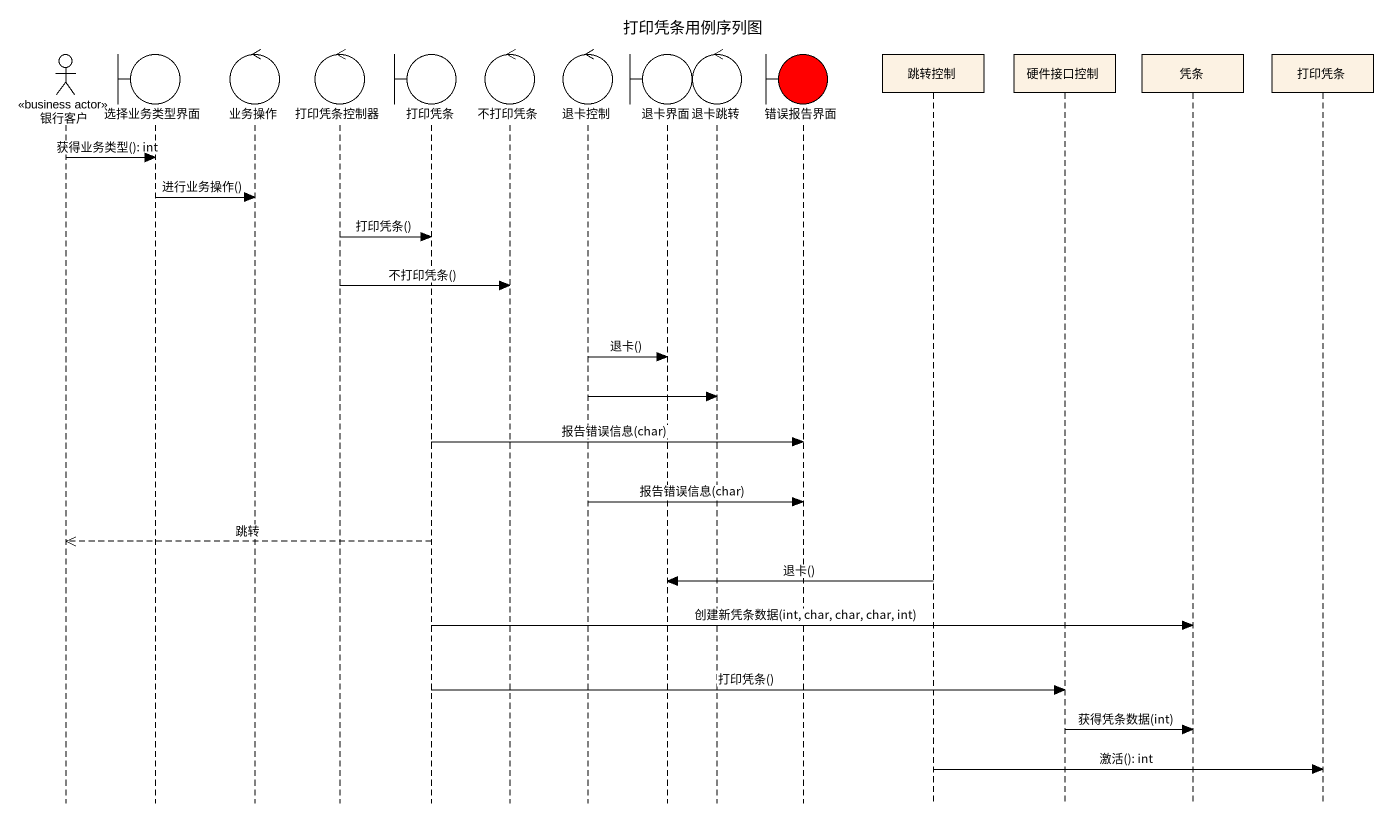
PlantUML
@startuml
title 打印凭条用例序列图
hide footbox
actor 银行客户 <<business actor>>
boundary 选择业务类型界面
control 业务操作
control 打印凭条控制器
boundary 打印凭条
control 不打印凭条
control 退卡控制
boundary 退卡界面
control 退卡跳转
boundary 错误报告界面 #FF0000
participant 跳转控制
participant 硬件接口控制
participant 凭条
participant "打印凭条" as 打印凭条_2

银行客户 -> 选择业务类型界面 : 获得业务类型(): int
选择业务类型界面 -> 业务操作 : 进行业务操作()
打印凭条控制器 -> 打印凭条 : 打印凭条()
打印凭条控制器 -> 不打印凭条 : 不打印凭条()
退卡控制 -> 退卡界面 : 退卡()
退卡控制 -> 退卡跳转
打印凭条 -> 错误报告界面 : 报告错误信息(char)
退卡控制 -> 错误报告界面 : 报告错误信息(char)
打印凭条 -->> 银行客户 : 跳转
跳转控制 -> 退卡界面 : 退卡()
打印凭条 -> 凭条 : 创建新凭条数据(int, char, char, char, int)
打印凭条 -> 硬件接口控制 : 打印凭条()
硬件接口控制 -> 凭条 : 获得凭条数据(int)
跳转控制 -> 打印凭条_2 : 激活(): int
@enduml
